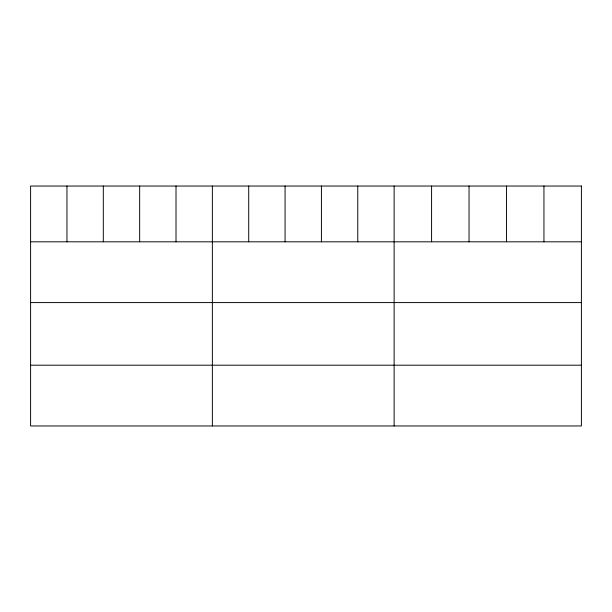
<?xml version="1.0" encoding="UTF-8"?>
<svg xmlns="http://www.w3.org/2000/svg" width="612" height="612" viewBox="0 0 612 612"><rect width="100%" height="100%" fill="white"/><g stroke="black" fill="none" stroke-linecap="round" stroke-linejoin="round"><path stroke-width="0.92" d="M30.6 241.817L581.4 241.817M30.6 302.588L581.4 302.588M30.6 365.196L581.4 365.196M543.946 186.04L543.946 241.817M506.491 186.04L506.491 241.817M469.037 186.04L469.037 241.817M431.582 186.04L431.582 241.817M394.128 186.04L394.128 425.96M357.775 186.04L357.775 241.817M321.422 186.04L321.422 241.817M285.07 186.04L285.07 241.817M248.717 186.04L248.717 241.817M212.364 186.04L212.364 425.96M176.011 186.04L176.011 241.817M139.658 186.04L139.658 241.817M103.306 186.04L103.306 241.817M66.953 186.04L66.953 241.817M581.4 186.04L30.6 186.04L30.6 425.96L581.4 425.96L581.4 186.04"/></g></svg>
